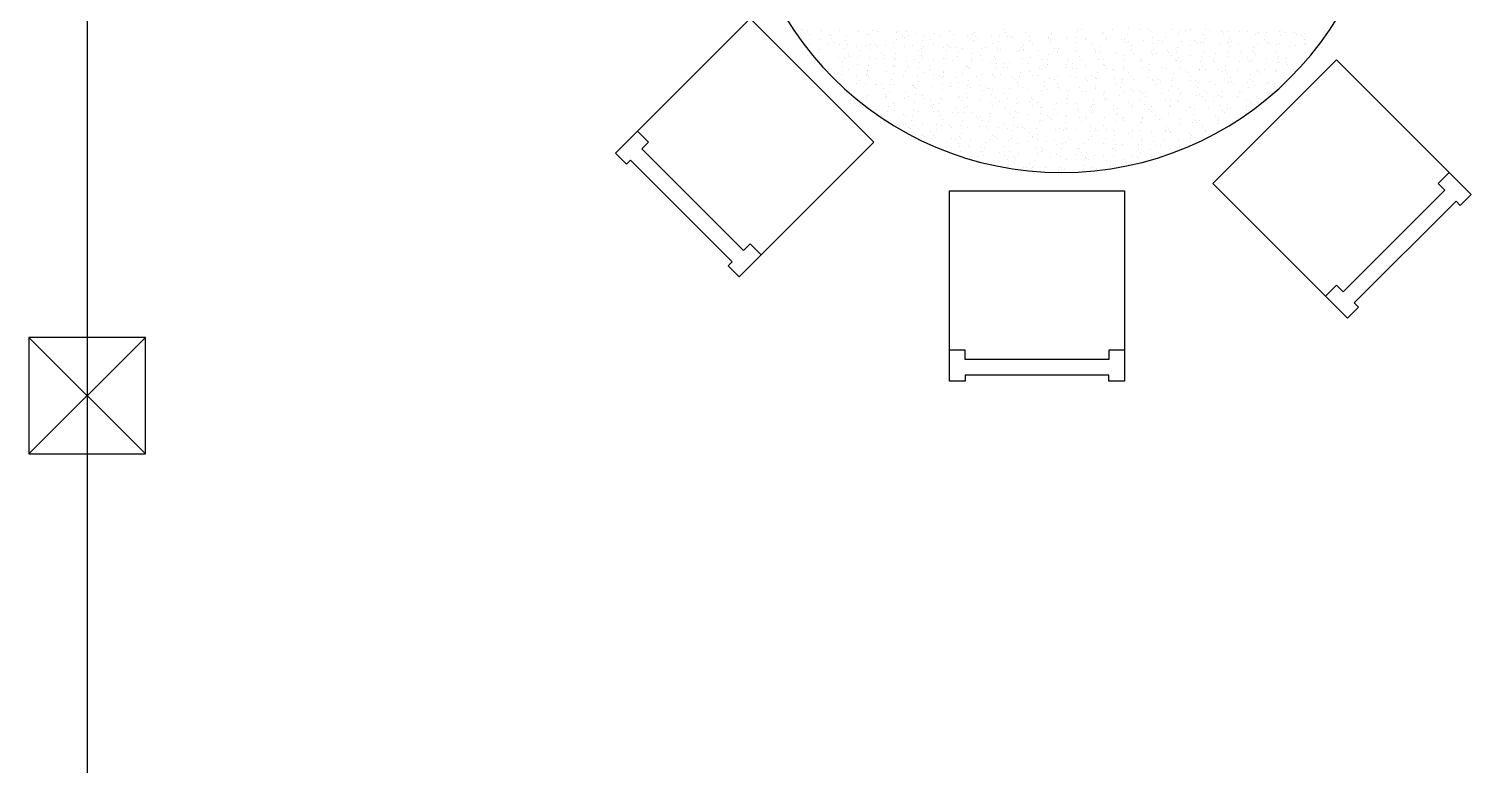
# Model space of a CAD drawing. Extents: x 33 to 1815, y -14679 to 245.
# Drawn here: x 33.173 to 36.883, y 6.15 to 8.045 of the extents above; entities that cross this region are included whole.
import ezdxf

# ---------------------------------------------------------------- set-up
doc = ezdxf.new("R2010")
doc.units = 0
doc.header["$MEASUREMENT"] = 0
for name, color, linetype in [('LINVISTA', 13, 'CONTINUOUS'), ('PILAR', 5, 'CONTINUOUS'), ('VARANDA', 1, 'CONTINUOUS')]:
    doc.layers.add(name, color=color, linetype=linetype)

msp = doc.modelspace()

# ---------------------------------------------------------------- linework, layer by layer
at = {"layer": 'LINVISTA', "ltscale": 0.35}
msp.add_arc((35.8296, 8.506), 0.8308, 180, 360, dxfattribs=at)
at = {"layer": 'PILAR'}
for p, q in [((33.1727, 7.251), (33.4727, 6.951)), ((33.1727, 6.951), (33.4727, 7.251)), ((33.1727, 6.951), (33.4727, 7.251)), ((33.1727, 7.251), (33.4727, 6.951)), ((33.1727, 7.251), (33.4727, 6.951)), ((33.1727, 6.951), (33.4727, 7.251)), ((33.1727, 6.951), (33.4727, 7.251)), ((33.1727, 7.251), (33.4727, 6.951))]:
    msp.add_line(p, q, dxfattribs=at)
msp.add_lwpolyline([(33.4727, 6.951), (33.4727, 7.251), (33.1727, 7.251), (33.1727, 6.951)], close=True, dxfattribs=at)
msp.add_lwpolyline([(33.4727, 6.951), (33.4727, 7.251), (33.1727, 7.251), (33.1727, 6.951)], close=True, dxfattribs=at)
msp.add_lwpolyline([(33.4727, 6.951), (33.4727, 7.251), (33.1727, 7.251), (33.1727, 6.951)], close=True, dxfattribs=at)
msp.add_lwpolyline([(33.4727, 6.951), (33.4727, 7.251), (33.1727, 7.251), (33.1727, 6.951)], close=True, dxfattribs=at)
at = {"layer": 'VARANDA'}
for p, q in [((33.3227, 10.6923), (33.3227, 3.5097)), ((35.1463, 8.042), (35.1463, 8.042)), ((35.1593, 8.0437), (35.1593, 8.0437)), ((35.175, 8.0418), (35.175, 8.0418)), ((35.1818, 8.0311), (35.1818, 8.0311)), ((35.2083, 8.0421), (35.2083, 8.0421)), ((35.2089, 8.0185), (35.2089, 8.0185)), ((35.2117, 8.0392), (35.2117, 8.0392)), ((35.233, 8.0317), (35.233, 8.0317)), ((35.2373, 8.027), (35.2373, 8.027)), ((35.2386, 8.0213), (35.2386, 8.0213)), ((35.2572, 8.0405), (35.2572, 8.0405)), ((35.2743, 8.0158), (35.2743, 8.0158)), ((35.2761, 8.029), (35.2761, 8.029)), ((35.3062, 8.0389), (35.3062, 8.0389)), ((35.3276, 8.0292), (35.3276, 8.0292)), ((35.3338, 8.0306), (35.3338, 8.0306)), ((35.3433, 8.0401), (35.3433, 8.0401)), ((35.3551, 8.0373), (35.3551, 8.0373)), ((35.404, 8.0357), (35.404, 8.0357)), ((35.406, 8.0167), (35.406, 8.0167)), ((35.4087, 8.0373), (35.4087, 8.0373)), ((35.4207, 8.0282), (35.4207, 8.0282)), ((35.425, 8.0235), (35.425, 8.0235)), ((35.4296, 8.0389), (35.4296, 8.0389)), ((35.4364, 8.0282), (35.4364, 8.0282)), ((35.453, 8.0341), (35.453, 8.0341)), ((35.4731, 8.0271), (35.4731, 8.0271)), ((35.4932, 8.0184), (35.4932, 8.0184)), ((35.5019, 8.0325), (35.5019, 8.0325)), ((35.5153, 8.0257), (35.5153, 8.0257)), ((35.5404, 8.0382), (35.5404, 8.0382)), ((35.5509, 8.0309), (35.5509, 8.0309)), ((35.5883, 8.0277), (35.5883, 8.0277)), ((35.5998, 8.0293), (35.5998, 8.0293)), ((35.6058, 8.0354), (35.6058, 8.0354)), ((35.6084, 8.0247), (35.6084, 8.0247)), ((35.6127, 8.0201), (35.6127, 8.0201)), ((35.6487, 8.0277), (35.6487, 8.0277)), ((35.6702, 8.0252), (35.6702, 8.0252)), ((35.6827, 8.0443), (35.6827, 8.0443)), ((35.6841, 8.0359), (35.6841, 8.0359)), ((35.691, 8.0252), (35.691, 8.0252)), ((35.6977, 8.0261), (35.6977, 8.0261)), ((35.703, 8.0223), (35.703, 8.0223)), ((35.7374, 8.0363), (35.7374, 8.0363)), ((35.7466, 8.0245), (35.7466, 8.0245)), ((35.7477, 8.0154), (35.7477, 8.0154)), ((35.7956, 8.0229), (35.7956, 8.0229)), ((35.7961, 8.0213), (35.7961, 8.0213)), ((35.8004, 8.0166), (35.8004, 8.0166)), ((35.8028, 8.0335), (35.8028, 8.0335)), ((35.8429, 8.0247), (35.8429, 8.0247)), ((35.8445, 8.0213), (35.8445, 8.0213)), ((35.8672, 8.0233), (35.8672, 8.0233)), ((35.8704, 8.0409), (35.8704, 8.0409)), ((35.8819, 8.0428), (35.8819, 8.0428)), ((35.8907, 8.0188), (35.8907, 8.0188)), ((35.8935, 8.0197), (35.8935, 8.0197)), ((35.9344, 8.0344), (35.9344, 8.0344)), ((35.9387, 8.033), (35.9387, 8.033)), ((35.9424, 8.0181), (35.9424, 8.0181)), ((35.9455, 8.0223), (35.9455, 8.0223)), ((35.9607, 8.0431), (35.9607, 8.0431)), ((35.9838, 8.0178), (35.9838, 8.0178)), ((35.9913, 8.0165), (35.9913, 8.0165)), ((35.9998, 8.0317), (35.9998, 8.0317)), ((36.0016, 8.0449), (36.0016, 8.0449)), ((36.0338, 8.0423), (36.0338, 8.0423)), ((36.0403, 8.0149), (36.0403, 8.0149)), ((36.0538, 8.0421), (36.0538, 8.0421)), ((36.0581, 8.0374), (36.0581, 8.0374)), ((36.0643, 8.0215), (36.0643, 8.0215)), ((36.0784, 8.0153), (36.0784, 8.0153)), ((36.0974, 8.0218), (36.0974, 8.0218)), ((36.1127, 8.044), (36.1127, 8.044)), ((36.1315, 8.0325), (36.1315, 8.0325)), ((36.1365, 8.0398), (36.1365, 8.0398)), ((36.1484, 8.0396), (36.1484, 8.0396)), ((36.1617, 8.0424), (36.1617, 8.0424)), ((36.1933, 8.03), (36.1933, 8.03)), ((36.1969, 8.0298), (36.1969, 8.0298)), ((36.1986, 8.043), (36.1986, 8.043)), ((36.2001, 8.0193), (36.2001, 8.0193)), ((36.2106, 8.0408), (36.2106, 8.0408)), ((36.2415, 8.0386), (36.2415, 8.0386)), ((36.2458, 8.0339), (36.2458, 8.0339)), ((36.2595, 8.0392), (36.2595, 8.0392)), ((36.2613, 8.0196), (36.2613, 8.0196)), ((36.2884, 8.0393), (36.2884, 8.0393)), ((36.3085, 8.0376), (36.3085, 8.0376)), ((36.3285, 8.0307), (36.3285, 8.0307)), ((36.3361, 8.0361), (36.3361, 8.0361)), ((36.352, 8.0188), (36.352, 8.0188)), ((36.3574, 8.036), (36.3574, 8.036)), ((36.391, 8.0369), (36.391, 8.0369)), ((36.3939, 8.0279), (36.3939, 8.0279)), ((36.3957, 8.0411), (36.3957, 8.0411)), ((36.4064, 8.0344), (36.4064, 8.0344)), ((36.4292, 8.0351), (36.4292, 8.0351)), ((36.4335, 8.0305), (36.4335, 8.0305)), ((36.4478, 8.0271), (36.4478, 8.0271)), ((36.4546, 8.0163), (36.4546, 8.0163)), ((36.4553, 8.0328), (36.4553, 8.0328)), ((36.4584, 8.0177), (36.4584, 8.0177)), ((36.5043, 8.0312), (36.5043, 8.0312)), ((35.182, 8.0079), (35.182, 8.0079)), ((35.1876, 7.9806), (35.1876, 7.9806)), ((35.2044, 7.984), (35.2044, 7.984)), ((35.2064, 7.9926), (35.2064, 7.9926)), ((35.2309, 8.0063), (35.2309, 8.0063)), ((35.2455, 8.0106), (35.2455, 8.0106)), ((35.2576, 8.0049), (35.2576, 8.0049)), ((35.2716, 7.9951), (35.2716, 7.9951)), ((35.2799, 8.0047), (35.2799, 8.0047)), ((35.2807, 7.9796), (35.2807, 7.9796)), ((35.3022, 8.0008), (35.3022, 8.0008)), ((35.3091, 7.9901), (35.3091, 7.9901)), ((35.3288, 8.0031), (35.3288, 8.0031)), ((35.337, 7.9924), (35.337, 7.9924)), ((35.3388, 8.0056), (35.3388, 8.0056)), ((35.3507, 8.0039), (35.3507, 8.0039)), ((35.355, 7.9992), (35.355, 7.9992)), ((35.3658, 7.9803), (35.3658, 7.9803)), ((35.3778, 8.0015), (35.3778, 8.0015)), ((35.3974, 8.0101), (35.3974, 8.0101)), ((35.4015, 7.9822), (35.4015, 7.9822)), ((35.4267, 7.9999), (35.4267, 7.9999)), ((35.4453, 8.0014), (35.4453, 8.0014)), ((35.461, 7.9896), (35.461, 7.9896)), ((35.4687, 7.9932), (35.4687, 7.9932)), ((35.4714, 8.0139), (35.4714, 8.0139)), ((35.4756, 7.9983), (35.4756, 7.9983)), ((35.5, 8.0077), (35.5, 8.0077)), ((35.5246, 7.9967), (35.5246, 7.9967)), ((35.5341, 7.9905), (35.5341, 7.9905)), ((35.5358, 8.0037), (35.5358, 8.0037)), ((35.5384, 8.0004), (35.5384, 8.0004)), ((35.5427, 7.9958), (35.5427, 7.9958)), ((35.5568, 7.9979), (35.5568, 7.9979)), ((35.5636, 7.9871), (35.5636, 7.9871)), ((35.5735, 7.9951), (35.5735, 7.9951)), ((35.5985, 7.9803), (35.5985, 7.9803)), ((35.603, 8.0148), (35.603, 8.0148)), ((35.6225, 7.9935), (35.6225, 7.9935)), ((35.633, 7.998), (35.633, 7.998)), ((35.6519, 8.0072), (35.6519, 8.0072)), ((35.6657, 7.9914), (35.6657, 7.9914)), ((35.6684, 8.012), (35.6684, 8.012)), ((35.6714, 7.9919), (35.6714, 7.9919)), ((35.7155, 7.9867), (35.7155, 7.9867)), ((35.7203, 7.9903), (35.7203, 7.9903)), ((35.7261, 7.997), (35.7261, 7.997)), ((35.7304, 7.9923), (35.7304, 7.9923)), ((35.7311, 7.9886), (35.7311, 7.9886)), ((35.7329, 8.0018), (35.7329, 8.0018)), ((35.7546, 8.0047), (35.7546, 8.0047)), ((35.7693, 7.9887), (35.7693, 7.9887)), ((35.7955, 7.9784), (35.7955, 7.9784)), ((35.8001, 8.0129), (35.8001, 8.0129)), ((35.8114, 7.9949), (35.8114, 7.9949)), ((35.8182, 7.9871), (35.8182, 7.9871)), ((35.8182, 7.9842), (35.8182, 7.9842)), ((35.8207, 7.9945), (35.8207, 7.9945)), ((35.8628, 7.9895), (35.8628, 7.9895)), ((35.8655, 8.0101), (35.8655, 8.0101)), ((35.8672, 7.9855), (35.8672, 7.9855)), ((35.9065, 8.0042), (35.9065, 8.0042)), ((35.9138, 7.9935), (35.9138, 7.9935)), ((35.9161, 7.9839), (35.9161, 7.9839)), ((35.9181, 7.9888), (35.9181, 7.9888)), ((35.9282, 7.9867), (35.9282, 7.9867)), ((35.9299, 7.9999), (35.9299, 7.9999)), ((35.9651, 7.9823), (35.9651, 7.9823)), ((35.9701, 7.9837), (35.9701, 7.9837)), ((35.9881, 8.0131), (35.9881, 8.0131)), ((35.9971, 8.011), (35.9971, 8.011)), ((36.0023, 8.0125), (36.0023, 8.0125)), ((36.0084, 7.991), (36.0084, 7.991)), ((36.0091, 8.0017), (36.0091, 8.0017)), ((36.014, 7.9807), (36.014, 7.9807)), ((36.0598, 7.9876), (36.0598, 7.9876)), ((36.0625, 8.0082), (36.0625, 8.0082)), ((36.0629, 7.9791), (36.0629, 7.9791)), ((36.0659, 7.9919), (36.0659, 7.9919)), ((36.0727, 7.9812), (36.0727, 7.9812)), ((36.0892, 8.0133), (36.0892, 8.0133)), ((36.1015, 7.99), (36.1015, 7.99)), ((36.1058, 7.9853), (36.1058, 7.9853)), ((36.1252, 7.9848), (36.1252, 7.9848)), ((36.127, 7.998), (36.127, 7.998)), ((36.1382, 8.0117), (36.1382, 8.0117)), ((36.161, 8.0013), (36.161, 8.0013)), ((36.1715, 8.0143), (36.1715, 8.0143)), ((36.1758, 8.0096), (36.1758, 8.0096)), ((36.1871, 8.0101), (36.1871, 8.0101)), ((36.1942, 8.0091), (36.1942, 8.0091)), ((36.1961, 7.9875), (36.1961, 7.9875)), ((36.2247, 7.9807), (36.2247, 7.9807)), ((36.236, 8.0085), (36.236, 8.0085)), ((36.2569, 8.0095), (36.2569, 8.0095)), ((36.2569, 7.9857), (36.2569, 7.9857)), ((36.2596, 8.0063), (36.2596, 8.0063)), ((36.2637, 7.9988), (36.2637, 7.9988)), ((36.2661, 8.0118), (36.2661, 8.0118)), ((36.285, 8.0069), (36.285, 8.0069)), ((36.2892, 7.9866), (36.2892, 7.9866)), ((36.2935, 7.9819), (36.2935, 7.9819)), ((36.3205, 7.989), (36.3205, 7.989)), ((36.3223, 7.9829), (36.3223, 7.9829)), ((36.324, 7.9961), (36.324, 7.9961)), ((36.3273, 7.9783), (36.3273, 7.9783)), ((36.3339, 8.0053), (36.3339, 8.0053)), ((36.3592, 8.0109), (36.3592, 8.0109)), ((36.3635, 8.0062), (36.3635, 8.0062)), ((36.3829, 8.0037), (36.3829, 8.0037)), ((36.3838, 7.9841), (36.3838, 7.9841)), ((36.3912, 8.0072), (36.3912, 8.0072)), ((36.4156, 7.9983), (36.4156, 7.9983)), ((36.4318, 8.0021), (36.4318, 8.0021)), ((36.4538, 8.0084), (36.4538, 8.0084)), ((36.4539, 7.9838), (36.4539, 7.9838)), ((36.4566, 8.0045), (36.4566, 8.0045)), ((36.4808, 8.0005), (36.4808, 8.0005)), ((35.2027, 7.9708), (35.2027, 7.9708)), ((35.2058, 7.9735), (35.2058, 7.9735)), ((35.2107, 7.9553), (35.2107, 7.9553)), ((35.215, 7.9506), (35.215, 7.9506)), ((35.2312, 7.9413), (35.2312, 7.9413)), ((35.2385, 7.9422), (35.2385, 7.9422)), ((35.2547, 7.9719), (35.2547, 7.9719)), ((35.2653, 7.9474), (35.2653, 7.9474)), ((35.2671, 7.9606), (35.2671, 7.9606)), ((35.27, 7.9721), (35.27, 7.9721)), ((35.285, 7.9749), (35.285, 7.9749)), ((35.3037, 7.9703), (35.3037, 7.9703)), ((35.3053, 7.9528), (35.3053, 7.9528)), ((35.3336, 7.9515), (35.3336, 7.9515)), ((35.3343, 7.9717), (35.3343, 7.9717)), ((35.3526, 7.9687), (35.3526, 7.9687)), ((35.3727, 7.9696), (35.3727, 7.9696)), ((35.3753, 7.9771), (35.3753, 7.9771)), ((35.397, 7.9483), (35.397, 7.9483)), ((35.3984, 7.9519), (35.3984, 7.9519)), ((35.3997, 7.9689), (35.3997, 7.9689)), ((35.4016, 7.9671), (35.4016, 7.9671)), ((35.4027, 7.9472), (35.4027, 7.9472)), ((35.4294, 7.9598), (35.4294, 7.9598)), ((35.4363, 7.9491), (35.4363, 7.9491)), ((35.4505, 7.9655), (35.4505, 7.9655)), ((35.4624, 7.9455), (35.4624, 7.9455)), ((35.4641, 7.9587), (35.4641, 7.9587)), ((35.4684, 7.9761), (35.4684, 7.9761)), ((35.4727, 7.9715), (35.4727, 7.9715)), ((35.493, 7.9494), (35.493, 7.9494)), ((35.4995, 7.9639), (35.4995, 7.9639)), ((35.5246, 7.9691), (35.5246, 7.9691)), ((35.5314, 7.9698), (35.5314, 7.9698)), ((35.5484, 7.9623), (35.5484, 7.9623)), ((35.563, 7.9737), (35.563, 7.9737)), ((35.5861, 7.9484), (35.5861, 7.9484)), ((35.5882, 7.9486), (35.5882, 7.9486)), ((35.5904, 7.9437), (35.5904, 7.9437)), ((35.594, 7.9464), (35.594, 7.9464)), ((35.5968, 7.9671), (35.5968, 7.9671)), ((35.5973, 7.9607), (35.5973, 7.9607)), ((35.6204, 7.9773), (35.6204, 7.9773)), ((35.6272, 7.9666), (35.6272, 7.9666)), ((35.6463, 7.9591), (35.6463, 7.9591)), ((35.6561, 7.9727), (35.6561, 7.9727)), ((35.6594, 7.9436), (35.6594, 7.9436)), ((35.6604, 7.968), (35.6604, 7.968)), ((35.6612, 7.9569), (35.6612, 7.9569)), ((35.6807, 7.9459), (35.6807, 7.9459)), ((35.684, 7.9568), (35.684, 7.9568)), ((35.6908, 7.9461), (35.6908, 7.9461)), ((35.6952, 7.9575), (35.6952, 7.9575)), ((35.7284, 7.9679), (35.7284, 7.9679)), ((35.7442, 7.9559), (35.7442, 7.9559)), ((35.7507, 7.9702), (35.7507, 7.9702)), ((35.7738, 7.9449), (35.7738, 7.9449)), ((35.7791, 7.9661), (35.7791, 7.9661)), ((35.7911, 7.9445), (35.7911, 7.9445)), ((35.7931, 7.9543), (35.7931, 7.9543)), ((35.7938, 7.9652), (35.7938, 7.9652)), ((35.842, 7.9527), (35.842, 7.9527)), ((35.8427, 7.9456), (35.8427, 7.9456)), ((35.8438, 7.9692), (35.8438, 7.9692)), ((35.8481, 7.9645), (35.8481, 7.9645)), ((35.8565, 7.9417), (35.8565, 7.9417)), ((35.8582, 7.955), (35.8582, 7.955)), ((35.8684, 7.9424), (35.8684, 7.9424)), ((35.875, 7.9744), (35.875, 7.9744)), ((35.8818, 7.9637), (35.8818, 7.9637)), ((35.891, 7.9511), (35.891, 7.9511)), ((35.9254, 7.966), (35.9254, 7.966)), ((35.9384, 7.9667), (35.9384, 7.9667)), ((35.9386, 7.9539), (35.9386, 7.9539)), ((35.9399, 7.9495), (35.9399, 7.9495)), ((35.9454, 7.9432), (35.9454, 7.9432)), ((35.9615, 7.9414), (35.9615, 7.9414)), ((35.9881, 7.9426), (35.9881, 7.9426)), ((35.9889, 7.9479), (35.9889, 7.9479)), ((35.9908, 7.9633), (35.9908, 7.9633)), ((35.9926, 7.9765), (35.9926, 7.9765)), ((36.0315, 7.9657), (36.0315, 7.9657)), ((36.0337, 7.9632), (36.0337, 7.9632)), ((36.0358, 7.9611), (36.0358, 7.9611)), ((36.0378, 7.9463), (36.0378, 7.9463)), ((36.0553, 7.9531), (36.0553, 7.9531)), ((36.0867, 7.9447), (36.0867, 7.9447)), ((36.0973, 7.9427), (36.0973, 7.9427)), ((36.1119, 7.9775), (36.1119, 7.9775)), ((36.1225, 7.9642), (36.1225, 7.9642)), ((36.1261, 7.9632), (36.1261, 7.9632)), ((36.1295, 7.9714), (36.1295, 7.9714)), ((36.1357, 7.9431), (36.1357, 7.9431)), ((36.1363, 7.9607), (36.1363, 7.9607)), ((36.1608, 7.9759), (36.1608, 7.9759)), ((36.1846, 7.9415), (36.1846, 7.9415)), ((36.1852, 7.9407), (36.1852, 7.9407)), ((36.1879, 7.9614), (36.1879, 7.9614)), ((36.1896, 7.9746), (36.1896, 7.9746)), ((36.1931, 7.9509), (36.1931, 7.9509)), ((36.2098, 7.9743), (36.2098, 7.9743)), ((36.2192, 7.9623), (36.2192, 7.9623)), ((36.2235, 7.9576), (36.2235, 7.9576)), ((36.2523, 7.9512), (36.2523, 7.9512)), ((36.2587, 7.9727), (36.2587, 7.9727)), ((36.2883, 7.9602), (36.2883, 7.9602)), ((36.3076, 7.9711), (36.3076, 7.9711)), ((36.3138, 7.9598), (36.3138, 7.9598)), ((36.3195, 7.9623), (36.3195, 7.9623)), ((36.3566, 7.9695), (36.3566, 7.9695)), ((36.3841, 7.9685), (36.3841, 7.9685)), ((36.3849, 7.9595), (36.3849, 7.9595)), ((36.3867, 7.9727), (36.3867, 7.9727)), ((36.3909, 7.9578), (36.3909, 7.9578)), ((36.4055, 7.9679), (36.4055, 7.9679)), ((36.4069, 7.9588), (36.4069, 7.9588)), ((36.4112, 7.9541), (36.4112, 7.9541)), ((36.4545, 7.9663), (36.4545, 7.9663)), ((35.2353, 7.9285), (35.2353, 7.9285)), ((35.2453, 7.9315), (35.2453, 7.9315)), ((35.2626, 7.9268), (35.2626, 7.9268)), ((35.2802, 7.9397), (35.2802, 7.9397)), ((35.3021, 7.9217), (35.3021, 7.9217)), ((35.3028, 7.9038), (35.3028, 7.9038)), ((35.3089, 7.911), (35.3089, 7.911)), ((35.328, 7.924), (35.328, 7.924)), ((35.3285, 7.9276), (35.3285, 7.9276)), ((35.3291, 7.9381), (35.3291, 7.9381)), ((35.3298, 7.9372), (35.3298, 7.9372)), ((35.3327, 7.9229), (35.3327, 7.9229)), ((35.3781, 7.9365), (35.3781, 7.9365)), ((35.3925, 7.9138), (35.3925, 7.9138)), ((35.3972, 7.931), (35.3972, 7.931)), ((35.423, 7.9251), (35.423, 7.9251)), ((35.427, 7.9349), (35.427, 7.9349)), ((35.4597, 7.9249), (35.4597, 7.9249)), ((35.4608, 7.9105), (35.4608, 7.9105)), ((35.4759, 7.9333), (35.4759, 7.9333)), ((35.493, 7.9393), (35.493, 7.9393)), ((35.4999, 7.9286), (35.4999, 7.9286)), ((35.5162, 7.9241), (35.5162, 7.9241)), ((35.5204, 7.9194), (35.5204, 7.9194)), ((35.5249, 7.9317), (35.5249, 7.9317)), ((35.5251, 7.9221), (35.5251, 7.9221)), ((35.5268, 7.9353), (35.5268, 7.9353)), ((35.5566, 7.9188), (35.5566, 7.9188)), ((35.5635, 7.908), (35.5635, 7.908)), ((35.5738, 7.9301), (35.5738, 7.9301)), ((35.5895, 7.9119), (35.5895, 7.9119)), ((35.6107, 7.9216), (35.6107, 7.9216)), ((35.6228, 7.9285), (35.6228, 7.9285)), ((35.6518, 7.9281), (35.6518, 7.9281)), ((35.6567, 7.923), (35.6567, 7.923)), ((35.6717, 7.9269), (35.6717, 7.9269)), ((35.7039, 7.9206), (35.7039, 7.9206)), ((35.7081, 7.9159), (35.7081, 7.9159)), ((35.7154, 7.9076), (35.7154, 7.9076)), ((35.7207, 7.9253), (35.7207, 7.9253)), ((35.7221, 7.9202), (35.7221, 7.9202)), ((35.7239, 7.9334), (35.7239, 7.9334)), ((35.7476, 7.9363), (35.7476, 7.9363)), ((35.7544, 7.9256), (35.7544, 7.9256)), ((35.7696, 7.9237), (35.7696, 7.9237)), ((35.7781, 7.9402), (35.7781, 7.9402)), ((35.7865, 7.91), (35.7865, 7.91)), ((35.7984, 7.9181), (35.7984, 7.9181)), ((35.8112, 7.9158), (35.8112, 7.9158)), ((35.818, 7.9051), (35.818, 7.9051)), ((35.8185, 7.9221), (35.8185, 7.9221)), ((35.8538, 7.9211), (35.8538, 7.9211)), ((35.8675, 7.9205), (35.8675, 7.9205)), ((35.8916, 7.9171), (35.8916, 7.9171)), ((35.8958, 7.9125), (35.8958, 7.9125)), ((35.9063, 7.9251), (35.9063, 7.9251)), ((35.9164, 7.9189), (35.9164, 7.9189)), ((35.9192, 7.9183), (35.9192, 7.9183)), ((35.9209, 7.9315), (35.9209, 7.9315)), ((35.9654, 7.9173), (35.9654, 7.9173)), ((35.9658, 7.9368), (35.9658, 7.9368)), ((35.9699, 7.9046), (35.9699, 7.9046)), ((35.9836, 7.9081), (35.9836, 7.9081)), ((35.9861, 7.9147), (35.9861, 7.9147)), ((36.0022, 7.9334), (36.0022, 7.9334)), ((36.009, 7.9226), (36.009, 7.9226)), ((36.0143, 7.9157), (36.0143, 7.9157)), ((36.0508, 7.9192), (36.0508, 7.9192)), ((36.0535, 7.9399), (36.0535, 7.9399)), ((36.0561, 7.939), (36.0561, 7.939)), ((36.0632, 7.9141), (36.0632, 7.9141)), ((36.0658, 7.9128), (36.0658, 7.9128)), ((36.0793, 7.9137), (36.0793, 7.9137)), ((36.0835, 7.909), (36.0835, 7.909)), ((36.1122, 7.9125), (36.1122, 7.9125)), ((36.1162, 7.9164), (36.1162, 7.9164)), ((36.118, 7.9297), (36.118, 7.9297)), ((36.1492, 7.938), (36.1492, 7.938)), ((36.1535, 7.9333), (36.1535, 7.9333)), ((36.1609, 7.9222), (36.1609, 7.9222)), ((36.1611, 7.9109), (36.1611, 7.9109)), ((36.1738, 7.9112), (36.1738, 7.9112)), ((36.1806, 7.9062), (36.1806, 7.9062)), ((36.1999, 7.9402), (36.1999, 7.9402)), ((36.2101, 7.9093), (36.2101, 7.9093)), ((36.2336, 7.9399), (36.2336, 7.9399)), ((36.2438, 7.9355), (36.2438, 7.9355)), ((36.2479, 7.9173), (36.2479, 7.9173)), ((36.2506, 7.938), (36.2506, 7.938)), ((36.2567, 7.9304), (36.2567, 7.9304)), ((36.259, 7.9077), (36.259, 7.9077)), ((36.2635, 7.9197), (36.2635, 7.9197)), ((36.267, 7.9102), (36.267, 7.9102)), ((36.2712, 7.9055), (36.2712, 7.9055)), ((36.2825, 7.9383), (36.2825, 7.9383)), ((36.308, 7.9061), (36.308, 7.9061)), ((36.3133, 7.9146), (36.3133, 7.9146)), ((36.315, 7.9278), (36.315, 7.9278)), ((36.3203, 7.9099), (36.3203, 7.9099)), ((36.3315, 7.9367), (36.3315, 7.9367)), ((36.3369, 7.9345), (36.3369, 7.9345)), ((36.3412, 7.9298), (36.3412, 7.9298)), ((36.3519, 7.9397), (36.3519, 7.9397)), ((36.3569, 7.9045), (36.3569, 7.9045)), ((36.3615, 7.9077), (36.3615, 7.9077)), ((36.3777, 7.9044), (36.3777, 7.9044)), ((36.3804, 7.9351), (36.3804, 7.9351)), ((36.3822, 7.9389), (36.3822, 7.9389)), ((36.4155, 7.9192), (36.4155, 7.9192)), ((36.4293, 7.9335), (36.4293, 7.9335)), ((35.2585, 7.9033), (35.2585, 7.9033)), ((35.2699, 7.893), (35.2699, 7.893)), ((35.3208, 7.8688), (35.3208, 7.8688)), ((35.3253, 7.9033), (35.3253, 7.9033)), ((35.3267, 7.8695), (35.3267, 7.8695)), ((35.3335, 7.8724), (35.3335, 7.8724)), ((35.3518, 7.9022), (35.3518, 7.9022)), ((35.353, 7.9008), (35.353, 7.9008)), ((35.3657, 7.9012), (35.3657, 7.9012)), ((35.3725, 7.8905), (35.3725, 7.8905)), ((35.3756, 7.8679), (35.3756, 7.8679)), ((35.3762, 7.8755), (35.3762, 7.8755)), ((35.3804, 7.8708), (35.3804, 7.8708)), ((35.388, 7.8799), (35.388, 7.8799)), ((35.3907, 7.9006), (35.3907, 7.9006)), ((35.4007, 7.9006), (35.4007, 7.9006)), ((35.4293, 7.8807), (35.4293, 7.8807)), ((35.4361, 7.87), (35.4361, 7.87)), ((35.4462, 7.8998), (35.4462, 7.8998)), ((35.4497, 7.899), (35.4497, 7.899)), ((35.4504, 7.8951), (35.4504, 7.8951)), ((35.4534, 7.8771), (35.4534, 7.8771)), ((35.4551, 7.8904), (35.4551, 7.8904)), ((35.4707, 7.873), (35.4707, 7.873)), ((35.4986, 7.8974), (35.4986, 7.8974)), ((35.5178, 7.8669), (35.5178, 7.8669)), ((35.5224, 7.9014), (35.5224, 7.9014)), ((35.5244, 7.89), (35.5244, 7.89)), ((35.5407, 7.8973), (35.5407, 7.8973)), ((35.5475, 7.8958), (35.5475, 7.8958)), ((35.5639, 7.872), (35.5639, 7.872)), ((35.5681, 7.8673), (35.5681, 7.8673)), ((35.585, 7.878), (35.585, 7.878)), ((35.5878, 7.8987), (35.5878, 7.8987)), ((35.588, 7.8695), (35.588, 7.8695)), ((35.5965, 7.8942), (35.5965, 7.8942)), ((35.6203, 7.8982), (35.6203, 7.8982)), ((35.6271, 7.8875), (35.6271, 7.8875)), ((35.6339, 7.8963), (35.6339, 7.8963)), ((35.6381, 7.8916), (35.6381, 7.8916)), ((35.6454, 7.8926), (35.6454, 7.8926)), ((35.6504, 7.8753), (35.6504, 7.8753)), ((35.6522, 7.8885), (35.6522, 7.8885)), ((35.6584, 7.8695), (35.6584, 7.8695)), ((35.6839, 7.8777), (35.6839, 7.8777)), ((35.6907, 7.867), (35.6907, 7.867)), ((35.6944, 7.891), (35.6944, 7.891)), ((35.7194, 7.8996), (35.7194, 7.8996)), ((35.7284, 7.8938), (35.7284, 7.8938)), ((35.7433, 7.8894), (35.7433, 7.8894)), ((35.7516, 7.8686), (35.7516, 7.8686)), ((35.779, 7.887), (35.779, 7.887)), ((35.7821, 7.8761), (35.7821, 7.8761)), ((35.7848, 7.8968), (35.7848, 7.8968)), ((35.7923, 7.8878), (35.7923, 7.8878)), ((35.8216, 7.8928), (35.8216, 7.8928)), ((35.8258, 7.8882), (35.8258, 7.8882)), ((35.8412, 7.8862), (35.8412, 7.8862)), ((35.8426, 7.8665), (35.8426, 7.8665)), ((35.8475, 7.8734), (35.8475, 7.8734)), ((35.8492, 7.8866), (35.8492, 7.8866)), ((35.8748, 7.8953), (35.8748, 7.8953)), ((35.8816, 7.8846), (35.8816, 7.8846)), ((35.8901, 7.8846), (35.8901, 7.8846)), ((35.9161, 7.8904), (35.9161, 7.8904)), ((35.9164, 7.8977), (35.9164, 7.8977)), ((35.9384, 7.8748), (35.9384, 7.8748)), ((35.9391, 7.883), (35.9391, 7.883)), ((35.9791, 7.8743), (35.9791, 7.8743)), ((35.9818, 7.8949), (35.9818, 7.8949)), ((35.988, 7.8814), (35.988, 7.8814)), ((36.0093, 7.8894), (36.0093, 7.8894)), ((36.0135, 7.8847), (36.0135, 7.8847)), ((36.0336, 7.8841), (36.0336, 7.8841)), ((36.037, 7.8798), (36.037, 7.8798)), ((36.0445, 7.8715), (36.0445, 7.8715)), ((36.0463, 7.8847), (36.0463, 7.8847)), ((36.0726, 7.9021), (36.0726, 7.9021)), ((36.0859, 7.8782), (36.0859, 7.8782)), ((36.1038, 7.8869), (36.1038, 7.8869)), ((36.1135, 7.8958), (36.1135, 7.8958)), ((36.1294, 7.8923), (36.1294, 7.8923)), ((36.1348, 7.8766), (36.1348, 7.8766)), ((36.1362, 7.8816), (36.1362, 7.8816)), ((36.1762, 7.8724), (36.1762, 7.8724)), ((36.1789, 7.893), (36.1789, 7.893)), ((36.1838, 7.875), (36.1838, 7.875)), ((36.193, 7.8718), (36.193, 7.8718)), ((36.197, 7.8859), (36.197, 7.8859)), ((36.2012, 7.8812), (36.2012, 7.8812)), ((36.2245, 7.9016), (36.2245, 7.9016)), ((36.2327, 7.8734), (36.2327, 7.8734)), ((36.2416, 7.8696), (36.2416, 7.8696)), ((36.2433, 7.8828), (36.2433, 7.8828)), ((36.2817, 7.8718), (36.2817, 7.8718)), ((36.2881, 7.8811), (36.2881, 7.8811)), ((36.2915, 7.8834), (36.2915, 7.8834)), ((36.3105, 7.8939), (36.3105, 7.8939)), ((36.3272, 7.8992), (36.3272, 7.8992)), ((36.3306, 7.8702), (36.3306, 7.8702)), ((36.3759, 7.8911), (36.3759, 7.8911)), ((36.3839, 7.8894), (36.3839, 7.8894)), ((35.319, 7.8556), (35.319, 7.8556)), ((35.3521, 7.8373), (35.3521, 7.8373)), ((35.3817, 7.8322), (35.3817, 7.8322)), ((35.3835, 7.8454), (35.3835, 7.8454)), ((35.3971, 7.8519), (35.3971, 7.8519)), ((35.4007, 7.8487), (35.4007, 7.8487)), ((35.401, 7.8357), (35.401, 7.8357)), ((35.4245, 7.8663), (35.4245, 7.8663)), ((35.45, 7.8341), (35.45, 7.8341)), ((35.4507, 7.8565), (35.4507, 7.8565)), ((35.4607, 7.8314), (35.4607, 7.8314)), ((35.4735, 7.8647), (35.4735, 7.8647)), ((35.4929, 7.8602), (35.4929, 7.8602)), ((35.4939, 7.8477), (35.4939, 7.8477)), ((35.4981, 7.843), (35.4981, 7.843)), ((35.4989, 7.8325), (35.4989, 7.8325)), ((35.4997, 7.8495), (35.4997, 7.8495)), ((35.5134, 7.8331), (35.5134, 7.8331)), ((35.5161, 7.8537), (35.5161, 7.8537)), ((35.5224, 7.8631), (35.5224, 7.8631)), ((35.5479, 7.8309), (35.5479, 7.8309)), ((35.5565, 7.8397), (35.5565, 7.8397)), ((35.5714, 7.8615), (35.5714, 7.8615)), ((35.5788, 7.8303), (35.5788, 7.8303)), ((35.5805, 7.8435), (35.5805, 7.8435)), ((35.5884, 7.8452), (35.5884, 7.8452)), ((35.6203, 7.8599), (35.6203, 7.8599)), ((35.6477, 7.8546), (35.6477, 7.8546)), ((35.6516, 7.849), (35.6516, 7.849)), ((35.6692, 7.8583), (35.6692, 7.8583)), ((35.6816, 7.8443), (35.6816, 7.8443)), ((35.6858, 7.8396), (35.6858, 7.8396)), ((35.7104, 7.8312), (35.7104, 7.8312)), ((35.7131, 7.8518), (35.7131, 7.8518)), ((35.7149, 7.8651), (35.7149, 7.8651)), ((35.7182, 7.8567), (35.7182, 7.8567)), ((35.7475, 7.8572), (35.7475, 7.8572)), ((35.7543, 7.8465), (35.7543, 7.8465)), ((35.7558, 7.8639), (35.7558, 7.8639)), ((35.7671, 7.8551), (35.7671, 7.8551)), ((35.7761, 7.8418), (35.7761, 7.8418)), ((35.7775, 7.8416), (35.7775, 7.8416)), ((35.8111, 7.8367), (35.8111, 7.8367)), ((35.8161, 7.8535), (35.8161, 7.8535)), ((35.8448, 7.8527), (35.8448, 7.8527)), ((35.8461, 7.8661), (35.8461, 7.8661)), ((35.865, 7.8519), (35.865, 7.8519)), ((35.8693, 7.8408), (35.8693, 7.8408)), ((35.8735, 7.8361), (35.8735, 7.8361)), ((35.9062, 7.846), (35.9062, 7.846)), ((35.9074, 7.8293), (35.9074, 7.8293)), ((35.9102, 7.85), (35.9102, 7.85)), ((35.9119, 7.8632), (35.9119, 7.8632)), ((35.914, 7.8503), (35.914, 7.8503)), ((35.9393, 7.8651), (35.9393, 7.8651)), ((35.9435, 7.8604), (35.9435, 7.8604)), ((35.9452, 7.8641), (35.9452, 7.8641)), ((35.9629, 7.8487), (35.9629, 7.8487)), ((35.9638, 7.8383), (35.9638, 7.8383)), ((35.9746, 7.8398), (35.9746, 7.8398)), ((36.002, 7.8543), (36.002, 7.8543)), ((36.0088, 7.8435), (36.0088, 7.8435)), ((36.0118, 7.8471), (36.0118, 7.8471)), ((36.0338, 7.8626), (36.0338, 7.8626)), ((36.0418, 7.8508), (36.0418, 7.8508)), ((36.057, 7.8373), (36.057, 7.8373)), ((36.0608, 7.8455), (36.0608, 7.8455)), ((36.0612, 7.8326), (36.0612, 7.8326)), ((36.0656, 7.8337), (36.0656, 7.8337)), ((36.0972, 7.8636), (36.0972, 7.8636)), ((36.1072, 7.8481), (36.1072, 7.8481)), ((36.1089, 7.8613), (36.1089, 7.8613)), ((36.1097, 7.8439), (36.1097, 7.8439)), ((36.127, 7.8616), (36.127, 7.8616)), ((36.1312, 7.8569), (36.1312, 7.8569)), ((36.1515, 7.8348), (36.1515, 7.8348)), ((36.1587, 7.8423), (36.1587, 7.8423)), ((36.1608, 7.8431), (36.1608, 7.8431)), ((36.1716, 7.8379), (36.1716, 7.8379)), ((36.1998, 7.8611), (36.1998, 7.8611)), ((36.2076, 7.8407), (36.2076, 7.8407)), ((36.2215, 7.8591), (36.2215, 7.8591)), ((36.2389, 7.849), (36.2389, 7.849)), ((36.2447, 7.8338), (36.2447, 7.8338)), ((36.2565, 7.8391), (36.2565, 7.8391)), ((36.2566, 7.8513), (36.2566, 7.8513)), ((36.2634, 7.8406), (36.2634, 7.8406)), ((36.3043, 7.8462), (36.3043, 7.8462)), ((36.3055, 7.8375), (36.3055, 7.8375)), ((36.306, 7.8594), (36.306, 7.8594)), ((36.3147, 7.8581), (36.3147, 7.8581)), ((36.3189, 7.8535), (36.3189, 7.8535)), ((36.3517, 7.8606), (36.3517, 7.8606)), ((35.3655, 7.8221), (35.3655, 7.8221)), ((35.379, 7.8115), (35.379, 7.8115)), ((35.4237, 7.7998), (35.4237, 7.7998)), ((35.4239, 7.8234), (35.4239, 7.8234)), ((35.4282, 7.8188), (35.4282, 7.8188)), ((35.4292, 7.8016), (35.4292, 7.8016)), ((35.4444, 7.8088), (35.4444, 7.8088)), ((35.4461, 7.822), (35.4461, 7.822)), ((35.4484, 7.7967), (35.4484, 7.7967)), ((35.4726, 7.7982), (35.4726, 7.7982)), ((35.5088, 7.7986), (35.5088, 7.7986)), ((35.5184, 7.8209), (35.5184, 7.8209)), ((35.5216, 7.7966), (35.5216, 7.7966)), ((35.5243, 7.8109), (35.5243, 7.8109)), ((35.5416, 7.7957), (35.5416, 7.7957)), ((35.5633, 7.8289), (35.5633, 7.8289)), ((35.5705, 7.795), (35.5705, 7.795)), ((35.576, 7.8097), (35.576, 7.8097)), ((35.5968, 7.8293), (35.5968, 7.8293)), ((35.6116, 7.82), (35.6116, 7.82)), ((35.6159, 7.8153), (35.6159, 7.8153)), ((35.6195, 7.7934), (35.6195, 7.7934)), ((35.6201, 7.8191), (35.6201, 7.8191)), ((35.6269, 7.8084), (35.6269, 7.8084)), ((35.6361, 7.7932), (35.6361, 7.7932)), ((35.6414, 7.8069), (35.6414, 7.8069)), ((35.6432, 7.8201), (35.6432, 7.8201)), ((35.6457, 7.8277), (35.6457, 7.8277)), ((35.6837, 7.7986), (35.6837, 7.7986)), ((35.6947, 7.8261), (35.6947, 7.8261)), ((35.7059, 7.7967), (35.7059, 7.7967)), ((35.7061, 7.8175), (35.7061, 7.8175)), ((35.7152, 7.8285), (35.7152, 7.8285)), ((35.7293, 7.7922), (35.7293, 7.7922)), ((35.7436, 7.8245), (35.7436, 7.8245)), ((35.7731, 7.8078), (35.7731, 7.8078)), ((35.7758, 7.8284), (35.7758, 7.8284)), ((35.7788, 7.8079), (35.7788, 7.8079)), ((35.7926, 7.8229), (35.7926, 7.8229)), ((35.7993, 7.8165), (35.7993, 7.8165)), ((35.8036, 7.8118), (35.8036, 7.8118)), ((35.8179, 7.826), (35.8179, 7.826)), ((35.8385, 7.805), (35.8385, 7.805)), ((35.8402, 7.8182), (35.8402, 7.8182)), ((35.8415, 7.8213), (35.8415, 7.8213)), ((35.8747, 7.8162), (35.8747, 7.8162)), ((35.8815, 7.8055), (35.8815, 7.8055)), ((35.8904, 7.8197), (35.8904, 7.8197)), ((35.8938, 7.814), (35.8938, 7.814)), ((35.9029, 7.7948), (35.9029, 7.7948)), ((35.9383, 7.7957), (35.9383, 7.7957)), ((35.9394, 7.8181), (35.9394, 7.8181)), ((35.9698, 7.8255), (35.9698, 7.8255)), ((35.9701, 7.8059), (35.9701, 7.8059)), ((35.9728, 7.8265), (35.9728, 7.8265)), ((35.987, 7.813), (35.987, 7.813)), ((35.9883, 7.8165), (35.9883, 7.8165)), ((35.9913, 7.8083), (35.9913, 7.8083)), ((36.0334, 7.805), (36.0334, 7.805)), ((36.0355, 7.8031), (36.0355, 7.8031)), ((36.0373, 7.8163), (36.0373, 7.8163)), ((36.0373, 7.8149), (36.0373, 7.8149)), ((36.0724, 7.823), (36.0724, 7.823)), ((36.0815, 7.8105), (36.0815, 7.8105)), ((36.0862, 7.8133), (36.0862, 7.8133)), ((36.0999, 7.7929), (36.0999, 7.7929)), ((36.1045, 7.8274), (36.1045, 7.8274)), ((36.1292, 7.8132), (36.1292, 7.8132)), ((36.1352, 7.8117), (36.1352, 7.8117)), ((36.1361, 7.8025), (36.1361, 7.8025)), ((36.1672, 7.804), (36.1672, 7.804)), ((36.1699, 7.8247), (36.1699, 7.8247)), ((36.1747, 7.8096), (36.1747, 7.8096)), ((36.179, 7.8049), (36.179, 7.8049)), ((36.1841, 7.8101), (36.1841, 7.8101)), ((36.1928, 7.7927), (36.1928, 7.7927)), ((36.2244, 7.8225), (36.2244, 7.8225)), ((36.2326, 7.8012), (36.2326, 7.8012)), ((36.233, 7.8085), (36.233, 7.8085)), ((36.2343, 7.8145), (36.2343, 7.8145)), ((36.2489, 7.8292), (36.2489, 7.8292)), ((36.2692, 7.8071), (36.2692, 7.8071)), ((36.3015, 7.8255), (36.3015, 7.8255)), ((35.436, 7.7909), (35.436, 7.7909)), ((35.4417, 7.7881), (35.4417, 7.7881)), ((35.4716, 7.7714), (35.4716, 7.7714)), ((35.4759, 7.7667), (35.4759, 7.7667)), ((35.4928, 7.7811), (35.4928, 7.7811)), ((35.4964, 7.7639), (35.4964, 7.7639)), ((35.4996, 7.7704), (35.4996, 7.7704)), ((35.5044, 7.7647), (35.5044, 7.7647)), ((35.5071, 7.7854), (35.5071, 7.7854)), ((35.5454, 7.7623), (35.5454, 7.7623)), ((35.5459, 7.791), (35.5459, 7.791)), ((35.5564, 7.7606), (35.5564, 7.7606)), ((35.5661, 7.7689), (35.5661, 7.7689)), ((35.5698, 7.7619), (35.5698, 7.7619)), ((35.5715, 7.7752), (35.5715, 7.7752)), ((35.5879, 7.7904), (35.5879, 7.7904)), ((35.5943, 7.7607), (35.5943, 7.7607)), ((35.6387, 7.7862), (35.6387, 7.7862)), ((35.6433, 7.7591), (35.6433, 7.7591)), ((35.6515, 7.7699), (35.6515, 7.7699)), ((35.6593, 7.7679), (35.6593, 7.7679)), ((35.6636, 7.7632), (35.6636, 7.7632)), ((35.6684, 7.7918), (35.6684, 7.7918)), ((35.6905, 7.7879), (35.6905, 7.7879)), ((35.6922, 7.7575), (35.6922, 7.7575)), ((35.7014, 7.7628), (35.7014, 7.7628)), ((35.7041, 7.7835), (35.7041, 7.7835)), ((35.7173, 7.7902), (35.7173, 7.7902)), ((35.7336, 7.7875), (35.7336, 7.7875)), ((35.7412, 7.7559), (35.7412, 7.7559)), ((35.7473, 7.7781), (35.7473, 7.7781)), ((35.7538, 7.7654), (35.7538, 7.7654)), ((35.7541, 7.7674), (35.7541, 7.7674)), ((35.7663, 7.7886), (35.7663, 7.7886)), ((35.7668, 7.7601), (35.7668, 7.7601)), ((35.7685, 7.7733), (35.7685, 7.7733)), ((35.8109, 7.7576), (35.8109, 7.7576)), ((35.8152, 7.787), (35.8152, 7.787)), ((35.8238, 7.7897), (35.8238, 7.7897)), ((35.8358, 7.7844), (35.8358, 7.7844)), ((35.8425, 7.7874), (35.8425, 7.7874)), ((35.847, 7.7644), (35.847, 7.7644)), ((35.8513, 7.7598), (35.8513, 7.7598)), ((35.8642, 7.7854), (35.8642, 7.7854)), ((35.8984, 7.7609), (35.8984, 7.7609)), ((35.9012, 7.7816), (35.9012, 7.7816)), ((35.9061, 7.7669), (35.9061, 7.7669)), ((35.9131, 7.7838), (35.9131, 7.7838)), ((35.917, 7.7887), (35.917, 7.7887)), ((35.9213, 7.784), (35.9213, 7.784)), ((35.9415, 7.7619), (35.9415, 7.7619)), ((35.9451, 7.785), (35.9451, 7.785)), ((35.962, 7.7822), (35.962, 7.7822)), ((35.9638, 7.7582), (35.9638, 7.7582)), ((35.9656, 7.7714), (35.9656, 7.7714)), ((36.0019, 7.7752), (36.0019, 7.7752)), ((36.0087, 7.7644), (36.0087, 7.7644)), ((36.011, 7.7806), (36.011, 7.7806)), ((36.0115, 7.7862), (36.0115, 7.7862)), ((36.0328, 7.7825), (36.0328, 7.7825)), ((36.0347, 7.761), (36.0347, 7.761)), ((36.039, 7.7563), (36.039, 7.7563)), ((36.0599, 7.779), (36.0599, 7.779)), ((36.0955, 7.7591), (36.0955, 7.7591)), ((36.097, 7.7845), (36.097, 7.7845)), ((36.0982, 7.7797), (36.0982, 7.7797)), ((36.1047, 7.7853), (36.1047, 7.7853)), ((36.1089, 7.7774), (36.1089, 7.7774)), ((36.109, 7.7806), (36.109, 7.7806)), ((36.1292, 7.7585), (36.1292, 7.7585)), ((36.1578, 7.7758), (36.1578, 7.7758)), ((36.1606, 7.764), (36.1606, 7.764)), ((36.1609, 7.7563), (36.1609, 7.7563)), ((36.1626, 7.7695), (36.1626, 7.7695)), ((36.1992, 7.7828), (36.1992, 7.7828)), ((36.1997, 7.782), (36.1997, 7.782)), ((36.2068, 7.7742), (36.2068, 7.7742)), ((36.2299, 7.7806), (36.2299, 7.7806)), ((35.5632, 7.7498), (35.5632, 7.7498)), ((35.567, 7.7413), (35.567, 7.7413)), ((35.5708, 7.73), (35.5708, 7.73)), ((35.5893, 7.7436), (35.5893, 7.7436)), ((35.5936, 7.7389), (35.5936, 7.7389)), ((35.6198, 7.7284), (35.6198, 7.7284)), ((35.62, 7.74), (35.62, 7.74)), ((35.6268, 7.7293), (35.6268, 7.7293)), ((35.6324, 7.7385), (35.6324, 7.7385)), ((35.6342, 7.7517), (35.6342, 7.7517)), ((35.6687, 7.7268), (35.6687, 7.7268)), ((35.6836, 7.7195), (35.6836, 7.7195)), ((35.6838, 7.7411), (35.6838, 7.7411)), ((35.6969, 7.7283), (35.6969, 7.7283)), ((35.7151, 7.7494), (35.7151, 7.7494)), ((35.7176, 7.7252), (35.7176, 7.7252)), ((35.7641, 7.7394), (35.7641, 7.7394)), ((35.7666, 7.7236), (35.7666, 7.7236)), ((35.777, 7.7401), (35.777, 7.7401)), ((35.7787, 7.7288), (35.7787, 7.7288)), ((35.7813, 7.7355), (35.7813, 7.7355)), ((35.7901, 7.7543), (35.7901, 7.7543)), ((35.8155, 7.722), (35.8155, 7.722)), ((35.8177, 7.7469), (35.8177, 7.7469)), ((35.8295, 7.7366), (35.8295, 7.7366)), ((35.8312, 7.7499), (35.8312, 7.7499)), ((35.839, 7.7527), (35.839, 7.7527)), ((35.8645, 7.7204), (35.8645, 7.7204)), ((35.8715, 7.7377), (35.8715, 7.7377)), ((35.8745, 7.7371), (35.8745, 7.7371)), ((35.8813, 7.7264), (35.8813, 7.7264)), ((35.888, 7.7511), (35.888, 7.7511)), ((35.8939, 7.7264), (35.8939, 7.7264)), ((35.9134, 7.7188), (35.9134, 7.7188)), ((35.9369, 7.7495), (35.9369, 7.7495)), ((35.9611, 7.7375), (35.9611, 7.7375)), ((35.9647, 7.7367), (35.9647, 7.7367)), ((35.969, 7.732), (35.969, 7.732)), ((35.9697, 7.7464), (35.9697, 7.7464)), ((35.9859, 7.7479), (35.9859, 7.7479)), ((36.0265, 7.7347), (36.0265, 7.7347)), ((36.0283, 7.748), (36.0283, 7.748)), ((36.0333, 7.7259), (36.0333, 7.7259)), ((36.0348, 7.7463), (36.0348, 7.7463)), ((36.0592, 7.7342), (36.0592, 7.7342)), ((36.0655, 7.7546), (36.0655, 7.7546)), ((36.0723, 7.7439), (36.0723, 7.7439)), ((36.0837, 7.7447), (36.0837, 7.7447)), ((36.0909, 7.7246), (36.0909, 7.7246)), ((36.1291, 7.7341), (36.1291, 7.7341)), ((36.1327, 7.7431), (36.1327, 7.7431)), ((35.5877, 7.7113), (35.5877, 7.7113)), ((35.6138, 7.7168), (35.6138, 7.7168)), ((35.6297, 7.7179), (35.6297, 7.7179)), ((35.6904, 7.7088), (35.6904, 7.7088)), ((35.6914, 7.691), (35.6914, 7.691)), ((35.6924, 7.6945), (35.6924, 7.6945)), ((35.6951, 7.7151), (35.6951, 7.7151)), ((35.707, 7.7158), (35.707, 7.7158)), ((35.7113, 7.7112), (35.7113, 7.7112)), ((35.7315, 7.6891), (35.7315, 7.6891)), ((35.7403, 7.6894), (35.7403, 7.6894)), ((35.7472, 7.699), (35.7472, 7.699)), ((35.754, 7.6883), (35.754, 7.6883)), ((35.7578, 7.6917), (35.7578, 7.6917)), ((35.7595, 7.7049), (35.7595, 7.7049)), ((35.7892, 7.6878), (35.7892, 7.6878)), ((35.8015, 7.7134), (35.8015, 7.7134)), ((35.8222, 7.6815), (35.8222, 7.6815)), ((35.8247, 7.6881), (35.8247, 7.6881)), ((35.8268, 7.716), (35.8268, 7.716)), ((35.829, 7.6834), (35.829, 7.6834)), ((35.8382, 7.6862), (35.8382, 7.6862)), ((35.8423, 7.7083), (35.8423, 7.7083)), ((35.8871, 7.6846), (35.8871, 7.6846)), ((35.8894, 7.6926), (35.8894, 7.6926)), ((35.8922, 7.7132), (35.8922, 7.7132)), ((35.8947, 7.7124), (35.8947, 7.7124)), ((35.899, 7.7077), (35.899, 7.7077)), ((35.9059, 7.6878), (35.9059, 7.6878)), ((35.9192, 7.6856), (35.9192, 7.6856)), ((35.9361, 7.683), (35.9361, 7.683)), ((35.9381, 7.7166), (35.9381, 7.7166)), ((35.945, 7.7059), (35.945, 7.7059)), ((35.9548, 7.6898), (35.9548, 7.6898)), ((35.9566, 7.703), (35.9566, 7.703)), ((35.9624, 7.7172), (35.9624, 7.7172)), ((35.9892, 7.7099), (35.9892, 7.7099)), ((36.0017, 7.6961), (36.0017, 7.6961)), ((36.0113, 7.7156), (36.0113, 7.7156)), ((36.0238, 7.7141), (36.0238, 7.7141)), ((36.0602, 7.714), (36.0602, 7.714)), ((35.8108, 7.6785), (35.8108, 7.6785))]:
    msp.add_line(p, q, dxfattribs=at)
for points in [[(35, 7.4068), (34.9718, 7.4351), (34.9824, 7.4458), (34.7208, 7.7074), (34.7101, 7.6968), (34.6818, 7.725), (35.0283, 8.0715), (35.3465, 7.7533)], [(36.8833, 7.6189), (36.855, 7.5906), (36.8444, 7.6013), (36.5827, 7.3397), (36.5934, 7.329), (36.5651, 7.3007), (36.2186, 7.6472), (36.5368, 7.9654)], [(35.9914, 7.1384), (35.9514, 7.1384), (35.9514, 7.1535), (35.5814, 7.1535), (35.5814, 7.1384), (35.5414, 7.1384), (35.5414, 7.6284), (35.9914, 7.6284)]]:
    msp.add_lwpolyline(points, close=True, dxfattribs=at)
for points in [[(35.0566, 7.4634), (35.0283, 7.4917), (35.0113, 7.4747), (34.7497, 7.7364), (34.7667, 7.7533), (34.7384, 7.7816)], [(36.8267, 7.6755), (36.7985, 7.6472), (36.8154, 7.6302), (36.5538, 7.3686), (36.5368, 7.3856), (36.5085, 7.3573)], [(35.9914, 7.2184), (35.9514, 7.2184), (35.9514, 7.1944), (35.5814, 7.1944), (35.5814, 7.2184), (35.5414, 7.2184)]]:
    msp.add_lwpolyline(points, dxfattribs=at)

doc.saveas('drawing.dxf')
